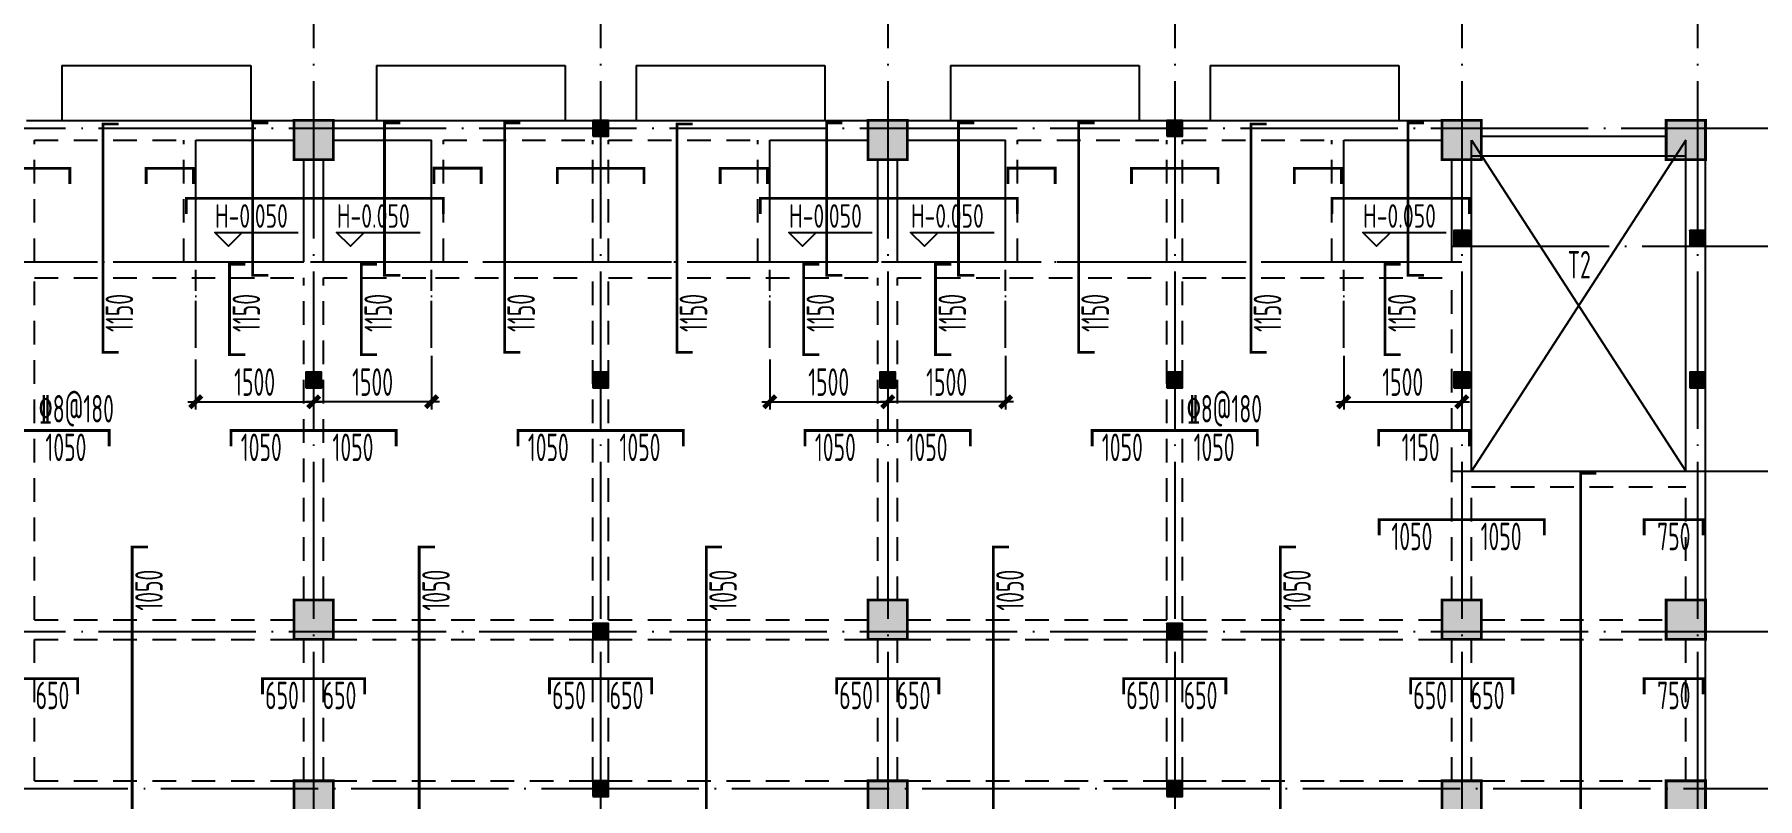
# Model space of a CAD drawing. Extents: x -472319 to -112444, y -516749 to -5704.
# Drawn here: x -264044 to -242132, y -179392 to -169673 of the extents above; entities that cross this region are included whole.
import ezdxf

# ---------------------------------------------------------------- set-up
doc = ezdxf.new("R2010")
doc.units = 0
doc.header["$LTSCALE"] = 100
doc.header["$MEASUREMENT"] = 0
for name, pattern in [('3', [5, 3, -2]), ('CENTER', [2, 1.25, -0.25, 0.25, -0.25]), ('DOTE', [2.42, 2, -0.2, 0.02, -0.2])]:
    doc.linetypes.add(name, pattern=pattern)
for name, color, linetype in [('1305', 1, 'Continuous'), ('1306', 94, 'Continuous'), ('1307', 7, 'Continuous'), ('COLUMN', 9, 'Continuous'), ('DOTE', 1, 'CENTER'), ('S_BEAM', 4, 'Continuous'), ('S_BEAMDASH', 134, '3'), ('S_CL', 2, 'Continuous'), ('坡道', 7, 'Continuous'), ('板标注', 221, 'Continuous'), ('零厚板', 7, 'Continuous')]:
    doc.layers.add(name, color=color, linetype=linetype)
doc.styles.add('HZ', font='tssdeng.shx', dxfattribs={"width": 0.6, "height": 350, "bigfont": 'a.shx'})
doc.styles.get("Standard").update_dxf_attribs({"font": 'tssdeng.shx', "width": 0.6, "bigfont": 'a.shx'})
doc.styles.add('TSSD_Rein', font='Tssdeng.shx', dxfattribs={"width": 0.7, "bigfont": 'hztxt.shx'})
doc.dimstyles.new('DIMN', dxfattribs={"dimtxt": 350, "dimasz": 150, "dimexe": 100, "dimexo": 100, "dimgap": 75, "dimtad": 1, "dimdec": 0, "dimzin": 0, "dimdsep": 46, "dimtxsty": 'HZ', "dimblk": 'ARCHTICK', "dimcen": 0.09, "dimdle": 100, "dimclrd": 3, "dimclre": 3, "dimclrt": 7, "dimazin": 2, "dimtfac": 1, "dimtdec": 0, "dimtmove": 2, "dimatfit": 3, "dimldrblk": 'ARCHTICK', "dimfxl": 1, "dimtolj": 1, "dimtzin": 0, "dimarcsym": 0})

# ---------------------------------------------------------------- blocks, each defined once
blk = doc.blocks.new('_ArchTick')
at = {"color": 0, "linetype": 'ByBlock', "const_width": 0.4}
blk.add_lwpolyline([(-0.5, -0.5), (0.5, 0.5)], dxfattribs=at)
blk = doc.blocks.new('*D1291')
at = {"layer": '1306', "color": 3, "lineweight": -2, "transparency": 16777216}
for p, q in [((-261994, -173807), (-261994, -174445)), ((-260494, -173807), (-260494, -174445)), ((-262094, -174345), (-260394, -174345))]:
    blk.add_line(p, q, dxfattribs=at)
at = {"layer": 'Defpoints', "color": 0, "transparency": 16777216}
for p in [(-261994, -173707), (-260494, -173707), (-260494, -174345)]:
    blk.add_point(p, dxfattribs=at)
at = {"layer": '1306', "color": 3, "lineweight": -2, "transparency": 16777216, "xscale": 150, "yscale": 150, "zscale": 150, "rotation": 180}
blk.add_blockref('_ArchTick', (-261994, -174345), dxfattribs=at)
at = {"layer": '1306', "color": 3, "lineweight": -2, "transparency": 16777216, "xscale": 150, "yscale": 150, "zscale": 150}
blk.add_blockref('_ArchTick', (-260494, -174345), dxfattribs=at)
at = {"layer": '1306', "color": 7, "transparency": 16777216, "insert": (-261244, -174095), "char_height": 350, "attachment_point": 5, "style": 'HZ'}
blk.add_mtext('\\A1;1500', dxfattribs=at)
blk = doc.blocks.new('*D1292')
at = {"layer": '1306', "color": 3, "lineweight": -2, "transparency": 16777216}
for p, q in [((-260494, -173807), (-260494, -174445)), ((-258994, -173761), (-258994, -174445)), ((-258894, -174345), (-260594, -174345))]:
    blk.add_line(p, q, dxfattribs=at)
at = {"layer": 'Defpoints', "color": 0, "transparency": 16777216}
for p in [(-260494, -173707), (-258994, -173661), (-260494, -174345)]:
    blk.add_point(p, dxfattribs=at)
at = {"layer": '1306', "color": 3, "lineweight": -2, "transparency": 16777216, "xscale": 150, "yscale": 150, "zscale": 150, "rotation": 180}
blk.add_blockref('_ArchTick', (-260494, -174345), dxfattribs=at)
at = {"layer": '1306', "color": 3, "lineweight": -2, "transparency": 16777216, "xscale": 150, "yscale": 150, "zscale": 150}
blk.add_blockref('_ArchTick', (-258994, -174345), dxfattribs=at)
at = {"layer": '1306', "color": 7, "transparency": 16777216, "insert": (-259744, -174095), "char_height": 350, "attachment_point": 5, "style": 'HZ'}
blk.add_mtext('\\A1;1500', dxfattribs=at)
blk = doc.blocks.new('*D1293')
at = {"layer": '1306', "color": 3, "lineweight": -2, "transparency": 16777216}
for p, q in [((-254694, -173807), (-254694, -174445)), ((-253194, -173807), (-253194, -174445)), ((-254794, -174345), (-253094, -174345))]:
    blk.add_line(p, q, dxfattribs=at)
at = {"layer": 'Defpoints', "color": 0, "transparency": 16777216}
for p in [(-254694, -173707), (-253194, -173707), (-253194, -174345)]:
    blk.add_point(p, dxfattribs=at)
at = {"layer": '1306', "color": 3, "lineweight": -2, "transparency": 16777216, "xscale": 150, "yscale": 150, "zscale": 150, "rotation": 180}
blk.add_blockref('_ArchTick', (-254694, -174345), dxfattribs=at)
at = {"layer": '1306', "color": 3, "lineweight": -2, "transparency": 16777216, "xscale": 150, "yscale": 150, "zscale": 150}
blk.add_blockref('_ArchTick', (-253194, -174345), dxfattribs=at)
at = {"layer": '1306', "color": 7, "transparency": 16777216, "insert": (-253944, -174095), "char_height": 350, "attachment_point": 5, "style": 'HZ'}
blk.add_mtext('\\A1;1500', dxfattribs=at)
blk = doc.blocks.new('*D1294')
at = {"layer": '1306', "color": 3, "lineweight": -2, "transparency": 16777216}
for p, q in [((-253194, -173807), (-253194, -174445)), ((-251694, -173761), (-251694, -174445)), ((-251594, -174345), (-253294, -174345))]:
    blk.add_line(p, q, dxfattribs=at)
at = {"layer": 'Defpoints', "color": 0, "transparency": 16777216}
for p in [(-253194, -173707), (-251694, -173661), (-253194, -174345)]:
    blk.add_point(p, dxfattribs=at)
at = {"layer": '1306', "color": 3, "lineweight": -2, "transparency": 16777216, "xscale": 150, "yscale": 150, "zscale": 150, "rotation": 180}
blk.add_blockref('_ArchTick', (-253194, -174345), dxfattribs=at)
at = {"layer": '1306', "color": 3, "lineweight": -2, "transparency": 16777216, "xscale": 150, "yscale": 150, "zscale": 150}
blk.add_blockref('_ArchTick', (-251694, -174345), dxfattribs=at)
at = {"layer": '1306', "color": 7, "transparency": 16777216, "insert": (-252444, -174095), "char_height": 350, "attachment_point": 5, "style": 'HZ'}
blk.add_mtext('\\A1;1500', dxfattribs=at)
blk = doc.blocks.new('*D1295')
at = {"layer": '1306', "color": 3, "lineweight": -2, "transparency": 16777216}
for p, q in [((-247394, -173761), (-247394, -174445)), ((-245894, -173807), (-245894, -174445)), ((-247494, -174345), (-245794, -174345))]:
    blk.add_line(p, q, dxfattribs=at)
at = {"layer": 'Defpoints', "color": 0, "transparency": 16777216}
for p in [(-247394, -173661), (-245894, -173707), (-245894, -174345)]:
    blk.add_point(p, dxfattribs=at)
at = {"layer": '1306', "color": 3, "lineweight": -2, "transparency": 16777216, "xscale": 150, "yscale": 150, "zscale": 150, "rotation": 180}
blk.add_blockref('_ArchTick', (-247394, -174345), dxfattribs=at)
at = {"layer": '1306', "color": 3, "lineweight": -2, "transparency": 16777216, "xscale": 150, "yscale": 150, "zscale": 150}
blk.add_blockref('_ArchTick', (-245894, -174345), dxfattribs=at)
at = {"layer": '1306', "color": 7, "transparency": 16777216, "insert": (-246644, -174095), "char_height": 350, "attachment_point": 5, "style": 'HZ'}
blk.add_mtext('\\A1;1500', dxfattribs=at)

msp = doc.modelspace()

# ---------------------------------------------------------------- hatches: boundary and pattern name
at = {"layer": 'COLUMN'}
h = msp.add_hatch(dxfattribs=at)
h.set_pattern_fill('ANSI31', color=0)
h.set_pattern_definition([(45, (-307981.33058, 14771.10955), (-0.08838834765, 0.08838834765), [])])
h.paths.add_polyline_path([(-256943.831, -170966.89), (-256743.831, -170966.89), (-256743.831, -170766.89), (-256943.831, -170766.89)])
h = msp.add_hatch(dxfattribs=at)
h.set_pattern_fill('ANSI31', color=0)
h.set_pattern_definition([(45, (-300681.33058, 14771.10955), (-0.08838834765, 0.08838834765), [])])
h.paths.add_polyline_path([(-249643.831, -170966.89), (-249443.831, -170966.89), (-249443.831, -170766.89), (-249643.831, -170766.89)])
h = msp.add_hatch(dxfattribs=at)
h.set_pattern_fill('ANSI31', color=0)
h.set_pattern_definition([(45, (-297031.33058, 13371.10955), (-0.08838834765, 0.08838834765), [])])
h.paths.add_polyline_path([(-245993.831, -172366.89), (-245793.831, -172366.89), (-245793.831, -172166.89), (-245993.831, -172166.89)])
h = msp.add_hatch(dxfattribs=at)
h.set_pattern_fill('ANSI31', color=0)
h.set_pattern_definition([(45, (-294031.33058, 13371.10955), (-0.08838834765, 0.08838834765), [])])
h.paths.add_polyline_path([(-242993.831, -172366.89), (-242793.831, -172366.89), (-242793.831, -172166.89), (-242993.831, -172166.89)])
h = msp.add_hatch(dxfattribs=at)
h.set_pattern_fill('ANSI31', color=0)
h.set_pattern_definition([(45, (-311631.33058, 11571.10809), (-0.08838834765, 0.08838834765), [])])
h.paths.add_polyline_path([(-260593.831, -174166.892), (-260393.831, -174166.892), (-260393.831, -173966.892), (-260593.831, -173966.892)])
h = msp.add_hatch(dxfattribs=at)
h.set_pattern_fill('ANSI31', color=0)
h.set_pattern_definition([(45, (-307981.33058, 11571.10809), (-0.08838834765, 0.08838834765), [])])
h.paths.add_polyline_path([(-256943.831, -174166.892), (-256743.831, -174166.892), (-256743.831, -173966.892), (-256943.831, -173966.892)])
h = msp.add_hatch(dxfattribs=at)
h.set_pattern_fill('ANSI31', color=0)
h.set_pattern_definition([(45, (-304331.33058, 11571.10809), (-0.08838834765, 0.08838834765), [])])
h.paths.add_polyline_path([(-253293.831, -174166.892), (-253093.831, -174166.892), (-253093.831, -173966.892), (-253293.831, -173966.892)])
h = msp.add_hatch(dxfattribs=at)
h.set_pattern_fill('ANSI31', color=0)
h.set_pattern_definition([(45, (-300681.33058, 11571.10809), (-0.08838834765, 0.08838834765), [])])
h.paths.add_polyline_path([(-249643.831, -174166.892), (-249443.831, -174166.892), (-249443.831, -173966.892), (-249643.831, -173966.892)])
h = msp.add_hatch(dxfattribs=at)
h.set_pattern_fill('ANSI31', color=0)
h.set_pattern_definition([(45, (-297031.33058, 11571.10809), (-0.08838834765, 0.08838834765), [])])
h.paths.add_polyline_path([(-245993.831, -174166.892), (-245793.831, -174166.892), (-245793.831, -173966.892), (-245993.831, -173966.892)])
h = msp.add_hatch(dxfattribs=at)
h.set_pattern_fill('ANSI31', color=0)
h.set_pattern_definition([(45, (-294031.33058, 11571.10809), (-0.08838834765, 0.08838834765), [])])
h.paths.add_polyline_path([(-242993.831, -174166.892), (-242793.831, -174166.892), (-242793.831, -173966.892), (-242993.831, -173966.892)])
h = msp.add_hatch(dxfattribs=at)
h.set_pattern_fill('ANSI31', color=0)
h.set_pattern_definition([(45, (-307981.32863, 8371.10858), (-0.08838834765, 0.08838834765), [])])
h.paths.add_polyline_path([(-256943.829, -177366.891), (-256743.829, -177366.891), (-256743.829, -177166.891), (-256943.829, -177166.891)])
h = msp.add_hatch(dxfattribs=at)
h.set_pattern_fill('ANSI31', color=0)
h.set_pattern_definition([(45, (-300681.32863, 8371.10858), (-0.08838834765, 0.08838834765), [])])
h.paths.add_polyline_path([(-249643.829, -177366.891), (-249443.829, -177366.891), (-249443.829, -177166.891), (-249643.829, -177166.891)])
h = msp.add_hatch(dxfattribs=at)
h.set_pattern_fill('ANSI31', color=0)
h.set_pattern_definition([(45, (-307981.33058, 6371.10858), (-0.08838834765, 0.08838834765), [])])
h.paths.add_polyline_path([(-256943.831, -179366.891), (-256743.831, -179366.891), (-256743.831, -179166.891), (-256943.831, -179166.891)])
h = msp.add_hatch(dxfattribs=at)
h.set_pattern_fill('ANSI31', color=0)
h.set_pattern_definition([(45, (-300681.33058, 6371.10858), (-0.08838834765, 0.08838834765), [])])
h.paths.add_polyline_path([(-249643.831, -179366.891), (-249443.831, -179366.891), (-249443.831, -179166.891), (-249643.831, -179166.891)])
at = {"layer": 'S_CL'}
h = msp.add_hatch(dxfattribs=at)
h.set_pattern_fill('ANSI31', color=256)
h.set_pattern_definition([(45, (113576.23945, 355910.10849), (-0.088388347648, 0.088388347648), [])])
h.paths.add_polyline_path([(-242793.829, -171266.89), (-242793.829, -170766.89), (-243293.829, -170766.89), (-243293.829, -171266.89)])
h.paths.add_polyline_path([(-242793.829, -177366.891), (-242793.829, -176866.891), (-243293.829, -176866.891), (-243293.829, -177366.891)])
h.paths.add_polyline_path([(-242793.829, -179666.891), (-242793.829, -179166.891), (-243293.829, -179166.891), (-243293.829, -179666.891)])
h.paths.add_polyline_path([(-242793.829, -185766.891), (-242793.829, -185266.891), (-243293.829, -185266.891), (-243293.829, -185766.891)])
h.paths.add_polyline_path([(-245643.829, -171266.89), (-245643.829, -170766.89), (-246143.829, -170766.89), (-246143.829, -171266.89)])
h.paths.add_polyline_path([(-245643.829, -177366.891), (-245643.829, -176866.891), (-246143.829, -176866.891), (-246143.829, -177366.891)])
h.paths.add_polyline_path([(-245643.829, -179666.891), (-245643.829, -179166.891), (-246143.829, -179166.891), (-246143.829, -179666.891)])
h.paths.add_polyline_path([(-245643.829, -185766.891), (-245643.829, -185266.891), (-246143.829, -185266.891), (-246143.829, -185766.891)])
h.paths.add_polyline_path([(-252943.829, -171266.89), (-252943.829, -170766.89), (-253443.829, -170766.89), (-253443.829, -171266.89)])
h.paths.add_polyline_path([(-252943.829, -177366.891), (-252943.829, -176866.891), (-253443.829, -176866.891), (-253443.829, -177366.891)])
h.paths.add_polyline_path([(-252943.829, -179666.891), (-252943.829, -179166.891), (-253443.829, -179166.891), (-253443.829, -179666.891)])
h.paths.add_polyline_path([(-252943.829, -185766.891), (-252943.829, -185266.891), (-253443.829, -185266.891), (-253443.829, -185766.891)])
h.paths.add_polyline_path([(-260243.829, -171266.89), (-260243.829, -170766.89), (-260743.829, -170766.89), (-260743.829, -171266.89)])
h.paths.add_polyline_path([(-260243.829, -177366.891), (-260243.829, -176866.891), (-260743.829, -176866.891), (-260743.829, -177366.891)])
h.paths.add_polyline_path([(-260243.829, -179666.891), (-260243.829, -179166.891), (-260743.829, -179166.891), (-260743.829, -179666.891)])
h.paths.add_polyline_path([(-260243.829, -185766.891), (-260243.829, -185266.891), (-260743.829, -185266.891), (-260743.829, -185766.891)])
h.paths.add_polyline_path([(-267543.829, -171266.89), (-267543.829, -170766.89), (-268043.829, -170766.89), (-268043.829, -171266.89)])
h.paths.add_polyline_path([(-267543.829, -177366.891), (-267543.829, -176866.891), (-268043.829, -176866.891), (-268043.829, -177366.891)])
h.paths.add_polyline_path([(-267543.829, -179666.891), (-267543.829, -179166.891), (-268043.829, -179166.891), (-268043.829, -179666.891)])
h.paths.add_polyline_path([(-267543.829, -185766.891), (-267543.829, -185166.891), (-268043.829, -185166.891), (-268043.829, -185766.891)])
h.paths.add_polyline_path([(-270543.829, -171266.89), (-270543.829, -170766.89), (-271043.829, -170766.89), (-271043.829, -171266.89)])
h.paths.add_polyline_path([(-270543.829, -177366.891), (-270543.829, -176866.891), (-271043.829, -176866.891), (-271043.829, -177366.891)])
h.paths.add_polyline_path([(-277543.831, -171366.89), (-277543.831, -170766.89), (-278043.831, -170766.89), (-278043.831, -171366.89)])
h.paths.add_polyline_path([(-277543.831, -177366.891), (-277543.831, -176866.891), (-278043.831, -176866.891), (-278043.831, -177366.891)])
h.paths.add_polyline_path([(-277543.831, -179666.891), (-277543.831, -179166.891), (-278043.831, -179166.891), (-278043.831, -179666.891)])
h.paths.add_polyline_path([(-277543.831, -185766.891), (-277543.831, -185166.891), (-278043.831, -185166.891), (-278043.831, -185766.891)])
h.paths.add_polyline_path([(-284843.831, -171266.89), (-284843.831, -170766.89), (-285343.831, -170766.89), (-285343.831, -171266.89)])
h.paths.add_polyline_path([(-284843.831, -177366.891), (-284843.831, -176866.891), (-285343.831, -176866.891), (-285343.831, -177366.891)])
h.paths.add_polyline_path([(-284843.831, -179666.891), (-284843.831, -179166.891), (-285343.831, -179166.891), (-285343.831, -179666.891)])
h.paths.add_polyline_path([(-284843.831, -185766.891), (-284843.831, -185266.891), (-285343.831, -185266.891), (-285343.831, -185766.891)])
h.paths.add_polyline_path([(-292143.831, -171266.89), (-292143.831, -170766.89), (-292643.831, -170766.89), (-292643.831, -171266.89)])
h.paths.add_polyline_path([(-292143.831, -177366.891), (-292143.831, -176866.891), (-292643.831, -176866.891), (-292643.831, -177366.891)])
h.paths.add_polyline_path([(-292143.831, -179666.891), (-292143.831, -179166.891), (-292643.831, -179166.891), (-292643.831, -179666.891)])
h.paths.add_polyline_path([(-292143.831, -185766.891), (-292143.831, -185266.891), (-292643.831, -185266.891), (-292643.831, -185766.891)])
h.paths.add_polyline_path([(-299443.831, -171266.89), (-299443.831, -170766.89), (-299943.831, -170766.89), (-299943.831, -171266.89)])
h.paths.add_polyline_path([(-299443.831, -177366.891), (-299443.831, -176866.891), (-299943.831, -176866.891), (-299943.831, -177366.891)])
h.paths.add_polyline_path([(-299443.831, -179666.891), (-299443.831, -179166.891), (-299943.831, -179166.891), (-299943.831, -179666.891)])
h.paths.add_polyline_path([(-299443.831, -185766.891), (-299443.831, -185266.891), (-299943.831, -185266.891), (-299943.831, -185766.891)])
h.paths.add_polyline_path([(-302293.831, -171266.89), (-302293.831, -170766.89), (-302793.831, -170766.89), (-302793.831, -171266.89)])
h.paths.add_polyline_path([(-302293.831, -177366.891), (-302293.831, -176866.891), (-302793.831, -176866.891), (-302793.831, -177366.891)])
h.paths.add_polyline_path([(-302293.831, -179666.891), (-302293.831, -179166.891), (-302793.831, -179166.891), (-302793.831, -179666.891)])
h.paths.add_polyline_path([(-302293.831, -185766.891), (-302293.831, -185266.891), (-302793.831, -185266.891), (-302793.831, -185766.891)])

# ---------------------------------------------------------------- linework, layer by layer
for p, q in [((-263693.829, -170066.891), (-261293.829, -170066.891)), ((-263693.829, -170066.891), (-263693.829, -170766.891)), ((-259693.829, -170066.891), (-257293.829, -170066.891)), ((-259693.829, -170066.891), (-259693.829, -170766.891)), ((-256393.829, -170066.891), (-253993.829, -170066.891)), ((-256393.829, -170066.891), (-256393.829, -170766.891)), ((-252393.829, -170066.891), (-249993.829, -170066.891)), ((-252393.829, -170066.891), (-252393.829, -170766.891)), ((-249093.829, -170066.891), (-246693.829, -170066.891)), ((-249093.829, -170066.891), (-249093.829, -170766.891))]:
    msp.add_line(p, q)
at = {"layer": '1305', "const_width": 35}
for points in [[(-262973.829, -173716.89), (-263173.829, -173716.89), (-263173.829, -170812.89), (-262973.829, -170812.89)], [(-261070.329, -172736.89), (-261270.329, -172736.89), (-261270.329, -170796.89), (-261070.329, -170796.89)], [(-259392.829, -172736.89), (-259592.829, -172736.89), (-259592.829, -170796.89), (-259392.829, -170796.89)], [(-257863.833, -173716.89), (-258063.833, -173716.89), (-258063.833, -170796.89), (-257863.833, -170796.89)], [(-255673.829, -173716.89), (-255873.829, -173716.89), (-255873.829, -170812.89), (-255673.829, -170812.89)], [(-253770.329, -172736.89), (-253970.329, -172736.89), (-253970.329, -170796.89), (-253770.329, -170796.89)], [(-252092.829, -172736.89), (-252292.829, -172736.89), (-252292.829, -170796.89), (-252092.829, -170796.89)], [(-250563.833, -173716.89), (-250763.833, -173716.89), (-250763.833, -170796.89), (-250563.833, -170796.89)], [(-248373.829, -173716.89), (-248573.829, -173716.89), (-248573.829, -170812.89), (-248373.829, -170812.89)], [(-246375.829, -172736.89), (-246575.829, -172736.89), (-246575.829, -170796.89), (-246375.829, -170796.89)], [(-264693.829, -171576.89), (-264693.829, -171376.89), (-263593.829, -171376.892), (-263593.829, -171576.892)], [(-262623.829, -171576.892), (-262623.829, -171376.892), (-262023.829, -171376.892), (-262023.829, -171576.892)], [(-258963.829, -171574.322), (-258963.829, -171374.322), (-258363.829, -171374.322), (-258363.829, -171574.322)], [(-257393.829, -171576.89), (-257393.829, -171376.89), (-256293.829, -171376.892), (-256293.829, -171576.892)], [(-255323.829, -171576.892), (-255323.829, -171376.892), (-254723.829, -171376.892), (-254723.829, -171576.892)], [(-251663.829, -171574.322), (-251663.829, -171374.322), (-251063.829, -171374.322), (-251063.829, -171574.322)], [(-250093.829, -171576.89), (-250093.829, -171376.89), (-248993.829, -171376.892), (-248993.829, -171576.892)], [(-248023.829, -171576.892), (-248023.829, -171376.892), (-247423.829, -171376.892), (-247423.829, -171576.892)], [(-262113.825, -171956.39), (-262113.825, -171756.39), (-258843.829, -171756.39), (-258843.829, -171956.39)], [(-254813.825, -171956.39), (-254813.825, -171756.39), (-251543.829, -171756.39), (-251543.829, -171956.39)], [(-247543.829, -171956.39), (-247543.829, -171756.39), (-245798.833, -171756.39), (-245798.833, -171956.39)], [(-261363.329, -173746.89), (-261563.329, -173746.89), (-261563.329, -172596.89), (-261363.329, -172596.89)], [(-259685.829, -173746.89), (-259885.829, -173746.89), (-259885.829, -172596.89), (-259685.829, -172596.89)], [(-254063.329, -173746.89), (-254263.329, -173746.89), (-254263.329, -172596.89), (-254063.329, -172596.89)], [(-252385.829, -173746.89), (-252585.829, -173746.89), (-252585.829, -172596.89), (-252385.829, -172596.89)], [(-246668.829, -173746.89), (-246868.829, -173746.89), (-246868.829, -172596.89), (-246668.829, -172596.89)], [(-265193.825, -174910.888), (-265193.825, -174710.888), (-263093.825, -174710.889), (-263093.825, -174910.889)], [(-261543.825, -174910.888), (-261543.825, -174710.888), (-259443.825, -174710.889), (-259443.825, -174910.889)], [(-257893.829, -174910.889), (-257893.829, -174710.889), (-255793.829, -174710.889), (-255793.829, -174910.889)], [(-254243.829, -174910.889), (-254243.829, -174710.889), (-252143.829, -174710.889), (-252143.829, -174910.889)], [(-250593.829, -174910.889), (-250593.829, -174710.889), (-248493.829, -174710.889), (-248493.829, -174910.889)], [(-246948.825, -174910.889), (-246948.825, -174710.889), (-245798.825, -174710.889), (-245798.825, -174910.889)], [(-244180.329, -180191.891), (-244380.329, -180191.891), (-244380.329, -175256.89), (-244180.329, -175256.89)], [(-246943.829, -176044.89), (-246943.829, -175844.89), (-244843.829, -175844.891), (-244843.829, -176044.891)], [(-243573.829, -176044.89), (-243573.829, -175844.89), (-242823.829, -175844.89), (-242823.829, -176044.89)], [(-262601.329, -180341.891), (-262801.329, -180341.891), (-262801.329, -176191.891), (-262601.329, -176191.891)], [(-258951.329, -180341.891), (-259151.329, -180341.891), (-259151.329, -176191.891), (-258951.329, -176191.891)], [(-255301.333, -180341.891), (-255501.333, -180341.891), (-255501.333, -176191.891), (-255301.333, -176191.891)], [(-251651.333, -180341.891), (-251851.333, -180341.891), (-251851.333, -176191.891), (-251651.333, -176191.891)], [(-248001.333, -180341.891), (-248201.333, -180341.891), (-248201.333, -176191.891), (-248001.333, -176191.891)], [(-264793.833, -178066.89), (-264793.833, -177866.89), (-263493.833, -177866.891), (-263493.833, -178066.891)], [(-261143.829, -178066.891), (-261143.829, -177866.891), (-259843.829, -177866.891), (-259843.829, -178066.891)], [(-257493.829, -178066.891), (-257493.829, -177866.891), (-256193.829, -177866.891), (-256193.829, -178066.891)], [(-253843.829, -178066.891), (-253843.829, -177866.891), (-252543.829, -177866.891), (-252543.829, -178066.891)], [(-250193.829, -178066.891), (-250193.829, -177866.891), (-248893.829, -177866.891), (-248893.829, -178066.891)], [(-246543.829, -178066.891), (-246543.829, -177866.891), (-245243.829, -177866.891), (-245243.829, -178066.891)], [(-243573.829, -178066.891), (-243573.829, -177866.891), (-242823.829, -177866.891), (-242823.829, -178066.891)]]:
    msp.add_lwpolyline(points, dxfattribs=at)
at = {"layer": 'COLUMN', "color": 0}
for points in [[(-256943.831, -170966.89), (-256743.831, -170966.89), (-256743.831, -170766.89), (-256943.831, -170766.89)], [(-249643.831, -170966.89), (-249443.831, -170966.89), (-249443.831, -170766.89), (-249643.831, -170766.89)], [(-245993.831, -172366.89), (-245793.831, -172366.89), (-245793.831, -172166.89), (-245993.831, -172166.89)], [(-242993.831, -172366.89), (-242793.831, -172366.89), (-242793.831, -172166.89), (-242993.831, -172166.89)], [(-260593.831, -174166.892), (-260393.831, -174166.892), (-260393.831, -173966.892), (-260593.831, -173966.892)], [(-256943.831, -174166.892), (-256743.831, -174166.892), (-256743.831, -173966.892), (-256943.831, -173966.892)], [(-253293.831, -174166.892), (-253093.831, -174166.892), (-253093.831, -173966.892), (-253293.831, -173966.892)], [(-249643.831, -174166.892), (-249443.831, -174166.892), (-249443.831, -173966.892), (-249643.831, -173966.892)], [(-245993.831, -174166.892), (-245793.831, -174166.892), (-245793.831, -173966.892), (-245993.831, -173966.892)], [(-242993.831, -174166.892), (-242793.831, -174166.892), (-242793.831, -173966.892), (-242993.831, -173966.892)], [(-256943.829, -177366.891), (-256743.829, -177366.891), (-256743.829, -177166.891), (-256943.829, -177166.891)], [(-249643.829, -177366.891), (-249443.829, -177366.891), (-249443.829, -177166.891), (-249643.829, -177166.891)], [(-256943.831, -179366.891), (-256743.831, -179366.891), (-256743.831, -179166.891), (-256943.831, -179166.891)], [(-249643.831, -179366.891), (-249443.831, -179366.891), (-249443.831, -179166.891), (-249643.831, -179166.891)]]:
    msp.add_lwpolyline(points, close=True, dxfattribs=at)
at = {"layer": 'DOTE', "linetype": 'DOTE', "ltscale": 10}
for p, q in [((-260493.829, -167847.242), (-260493.829, -189997.282)), ((-256843.829, -167847.242), (-256843.829, -189997.282)), ((-253193.829, -167847.242), (-253193.829, -189997.282)), ((-249543.829, -167847.242), (-249543.829, -189997.282)), ((-245893.829, -167847.242), (-245893.829, -189997.282)), ((-242893.829, -167847.242), (-242893.829, -189997.282)), ((-304367.647, -170866.89), (-241075.018, -170866.89)), ((-246018.829, -172366.89), (-241075.018, -172366.89)), ((-267793.829, -172566.89), (-245893.829, -172566.89)), ((-246018.829, -175226.89), (-241075.018, -175226.89)), ((-304367.647, -177266.89), (-241075.018, -177266.89)), ((-241075.018, -179266.89), (-304367.647, -179266.89))]:
    msp.add_line(p, q, dxfattribs=at)
at = {"layer": 'DOTE', "linetype": 'DOTE', "ltscale": 3}
for p, q in [((-261993.827, -173661.087), (-261993.827, -172666.89)), ((-258993.831, -173661.087), (-258993.831, -172666.89)), ((-254693.827, -173661.087), (-254693.827, -172666.89)), ((-251693.831, -173661.087), (-251693.831, -172666.89)), ((-247393.827, -173661.087), (-247393.827, -172666.89))]:
    msp.add_line(p, q, dxfattribs=at)
at = {"layer": 'S_BEAM'}
for p, q in [((-264143.829, -170766.89), (-262043.829, -170766.89)), ((-262043.829, -170766.89), (-260743.829, -170766.89)), ((-260243.829, -170766.89), (-258918.829, -170766.89)), ((-258918.829, -170766.89), (-256843.829, -170766.89)), ((-256843.829, -170766.89), (-254743.829, -170766.89)), ((-254743.829, -170766.89), (-253443.829, -170766.89)), ((-252943.829, -170766.89), (-251618.829, -170766.89)), ((-251618.829, -170766.89), (-249543.829, -170766.89)), ((-249543.829, -170766.89), (-247468.829, -170766.89)), ((-247468.829, -170766.89), (-246143.829, -170766.89)), ((-261993.829, -171016.89), (-260743.829, -171016.89)), ((-261993.829, -172566.89), (-261993.829, -171016.89)), ((-260243.829, -171016.89), (-258993.829, -171016.89)), ((-258993.829, -172566.89), (-258993.829, -171016.89)), ((-254693.829, -171016.89), (-253443.829, -171016.89)), ((-254693.829, -172566.89), (-254693.829, -171016.89)), ((-252943.829, -171016.89), (-251693.829, -171016.89)), ((-251693.829, -172566.89), (-251693.829, -171016.89)), ((-247393.829, -171016.89), (-246143.829, -171016.89)), ((-247393.829, -172566.89), (-247393.829, -171016.89)), ((-245768.829, -172666.89), (-245768.829, -171016.89)), ((-245643.829, -170966.89), (-243293.829, -170966.89)), ((-243043.829, -175226.89), (-243043.829, -171016.89)), ((-260618.829, -172566.89), (-260618.829, -171266.89)), ((-260368.829, -172566.89), (-260368.829, -171266.89)), ((-253318.829, -172566.89), (-253318.829, -171266.89)), ((-253068.829, -172566.89), (-253068.829, -171266.89)), ((-246018.829, -172366.89), (-246018.829, -171266.89)), ((-245768.829, -171216.89), (-243043.829, -171216.89)), ((-242793.829, -172366.89), (-242793.829, -171266.89)), ((-246018.829, -172566.89), (-246018.829, -172366.89)), ((-242793.829, -175226.891), (-242793.829, -172366.89)), ((-261993.829, -172566.89), (-260618.829, -172566.89)), ((-260368.829, -172566.89), (-258993.829, -172566.89)), ((-254693.829, -172566.89), (-253318.829, -172566.89)), ((-253068.829, -172566.89), (-251693.829, -172566.89)), ((-247393.829, -172566.89), (-246018.829, -172566.89)), ((-245768.829, -175226.89), (-245768.829, -172666.89)), ((-245768.829, -175226.89), (-243043.829, -175226.89)), ((-242793.829, -176866.891), (-242793.829, -175226.891)), ((-242793.829, -179166.891), (-242793.829, -177366.891))]:
    msp.add_line(p, q, dxfattribs=at)
at = {"layer": 'S_BEAMDASH'}
for p, q in [((-264043.829, -171016.89), (-262143.829, -171016.89)), ((-264043.829, -172566.89), (-264043.829, -171016.89)), ((-262143.829, -172566.89), (-262143.829, -171016.89)), ((-258843.829, -171016.89), (-256943.829, -171016.89)), ((-258843.829, -172566.89), (-258843.829, -171016.89)), ((-256943.829, -172566.89), (-256943.829, -171016.89)), ((-256743.829, -171016.89), (-254843.829, -171016.89)), ((-256743.829, -172566.89), (-256743.829, -171016.89)), ((-254843.829, -172566.89), (-254843.829, -171016.89)), ((-251543.829, -171016.89), (-249643.829, -171016.89)), ((-251543.829, -172566.89), (-251543.829, -171016.89)), ((-249643.829, -172566.89), (-249643.829, -171016.89)), ((-249443.829, -171016.89), (-247543.829, -171016.89)), ((-249443.829, -172566.89), (-249443.829, -171016.89)), ((-247543.829, -172566.89), (-247543.829, -171016.89)), ((-264043.829, -172566.89), (-262143.829, -172566.89)), ((-258843.829, -172566.89), (-256943.829, -172566.89)), ((-256743.829, -172566.89), (-254843.829, -172566.89)), ((-251543.829, -172566.89), (-249643.829, -172566.89)), ((-249443.829, -172566.89), (-247543.829, -172566.89)), ((-264043.829, -177116.891), (-264043.829, -172766.89)), ((-264043.829, -172766.89), (-262043.829, -172766.89)), ((-262043.829, -172766.89), (-260618.829, -172766.89)), ((-260618.829, -176866.891), (-260618.829, -172766.89)), ((-260368.829, -176866.891), (-260368.829, -172766.89)), ((-260368.829, -172766.89), (-258943.829, -172766.89)), ((-258943.829, -172766.89), (-256943.829, -172766.89)), ((-256943.829, -177116.891), (-256943.829, -172766.89)), ((-256743.829, -177116.891), (-256743.829, -172766.89)), ((-256743.829, -172766.89), (-254743.829, -172766.89)), ((-254743.829, -172766.89), (-253318.829, -172766.89)), ((-253318.829, -176866.891), (-253318.829, -172766.89)), ((-253068.829, -176866.891), (-253068.829, -172766.89)), ((-253068.829, -172766.89), (-251643.829, -172766.89)), ((-251643.829, -172766.89), (-249643.829, -172766.89)), ((-249643.829, -177116.891), (-249643.829, -172766.89)), ((-249443.829, -177116.891), (-249443.829, -172766.89)), ((-249443.829, -172766.89), (-247443.829, -172766.89)), ((-247443.829, -172766.89), (-246018.829, -172766.89)), ((-246018.829, -175226.891), (-246018.829, -172766.89)), ((-246018.829, -176866.891), (-246018.829, -175226.891)), ((-245768.829, -176866.891), (-245768.829, -175426.89)), ((-245768.829, -175426.89), (-243043.829, -175426.89)), ((-243043.829, -176866.891), (-243043.829, -175426.89)), ((-264043.829, -177116.891), (-260743.829, -177116.891)), ((-260243.829, -177116.891), (-256943.829, -177116.891)), ((-256743.829, -177116.891), (-253443.829, -177116.891)), ((-252943.829, -177116.891), (-249643.829, -177116.891)), ((-249443.829, -177116.891), (-246143.829, -177116.891)), ((-245643.829, -177116.891), (-243293.829, -177116.891)), ((-264043.829, -179166.891), (-264043.829, -177366.891)), ((-264043.829, -177366.891), (-260743.829, -177366.891)), ((-260618.829, -179166.891), (-260618.829, -177366.891)), ((-260368.829, -179166.891), (-260368.829, -177366.891)), ((-260243.829, -177366.891), (-256943.829, -177366.891)), ((-256943.829, -179166.891), (-256943.829, -177366.891)), ((-256743.829, -179166.891), (-256743.829, -177366.891)), ((-256743.829, -177366.891), (-253443.829, -177366.891)), ((-253318.829, -179166.891), (-253318.829, -177366.891)), ((-253068.829, -179166.891), (-253068.829, -177366.891)), ((-252943.829, -177366.891), (-249643.829, -177366.891)), ((-249643.829, -179166.891), (-249643.829, -177366.891)), ((-249443.829, -179166.891), (-249443.829, -177366.891)), ((-249443.829, -177366.891), (-246143.829, -177366.891)), ((-246018.829, -179166.891), (-246018.829, -177366.891)), ((-245768.829, -179166.891), (-245768.829, -177366.891)), ((-245643.829, -177366.891), (-243293.829, -177366.891)), ((-243043.829, -179166.891), (-243043.829, -177366.891)), ((-264043.829, -179166.891), (-260743.829, -179166.891)), ((-260243.829, -179166.891), (-256943.829, -179166.891)), ((-256743.829, -179166.891), (-253443.829, -179166.891)), ((-252943.829, -179166.891), (-249643.829, -179166.891)), ((-249443.829, -179166.891), (-246143.829, -179166.891)), ((-245643.829, -179166.891), (-243293.829, -179166.891))]:
    msp.add_line(p, q, dxfattribs=at)
at = {"layer": 'S_CL', "const_width": 35}
for points in [[(-260243.829, -171266.89), (-260243.829, -170766.89), (-260743.829, -170766.89), (-260743.829, -171266.89)], [(-252943.829, -171266.89), (-252943.829, -170766.89), (-253443.829, -170766.89), (-253443.829, -171266.89)], [(-245643.829, -171266.89), (-245643.829, -170766.89), (-246143.829, -170766.89), (-246143.829, -171266.89)], [(-242793.829, -171266.89), (-242793.829, -170766.89), (-243293.829, -170766.89), (-243293.829, -171266.89)], [(-260243.829, -177366.891), (-260243.829, -176866.891), (-260743.829, -176866.891), (-260743.829, -177366.891)], [(-252943.829, -177366.891), (-252943.829, -176866.891), (-253443.829, -176866.891), (-253443.829, -177366.891)], [(-245643.829, -177366.891), (-245643.829, -176866.891), (-246143.829, -176866.891), (-246143.829, -177366.891)], [(-242793.829, -177366.891), (-242793.829, -176866.891), (-243293.829, -176866.891), (-243293.829, -177366.891)], [(-260243.829, -179666.891), (-260243.829, -179166.891), (-260743.829, -179166.891), (-260743.829, -179666.891)], [(-252943.829, -179666.891), (-252943.829, -179166.891), (-253443.829, -179166.891), (-253443.829, -179666.891)], [(-245643.829, -179666.891), (-245643.829, -179166.891), (-246143.829, -179166.891), (-246143.829, -179666.891)], [(-242793.829, -179666.891), (-242793.829, -179166.891), (-243293.829, -179166.891), (-243293.829, -179666.891)]]:
    msp.add_lwpolyline(points, close=True, dxfattribs=at)
at = {"layer": '坡道'}
for p, q in [((-261293.829, -170066.891), (-261293.829, -170766.891)), ((-257293.829, -170066.891), (-257293.829, -170766.891)), ((-253993.829, -170066.891), (-253993.829, -170766.891)), ((-249993.829, -170066.891), (-249993.829, -170766.891)), ((-246693.829, -170066.891), (-246693.829, -170766.891))]:
    msp.add_line(p, q, dxfattribs=at)
at = {"layer": '板标注'}
for points in [[(-261401.761, -172192.822), (-261576.761, -172367.822), (-261751.761, -172192.822), (-260690.827, -172192.822)], [(-259851.761, -172192.822), (-260026.761, -172367.822), (-260201.761, -172192.822), (-259140.827, -172192.822)], [(-254101.761, -172192.822), (-254276.761, -172367.822), (-254451.761, -172192.822), (-253390.827, -172192.822)], [(-252551.761, -172192.822), (-252726.761, -172367.822), (-252901.761, -172192.822), (-251840.827, -172192.822)], [(-246801.761, -172192.822), (-246976.761, -172367.822), (-247151.761, -172192.822), (-246090.827, -172192.822)]]:
    msp.add_lwpolyline(points, dxfattribs=at)
at = {"layer": '零厚板'}
for p, q in [((-245768.829, -171016.89), (-243043.829, -175226.89)), ((-243043.829, -171016.89), (-245768.829, -175226.89))]:
    msp.add_line(p, q, dxfattribs=at)

# ---------------------------------------------------------------- texts
at = {"layer": '1306', "width": 0.6}
for s, p in [('1150', (-262788.93, -173456.89)), ('1150', (-261174.93, -173456.89)), ('1150', (-259497.43, -173456.89)), ('1150', (-257680.43, -173456.89)), ('1150', (-255488.93, -173456.89)), ('1150', (-253874.93, -173456.89)), ('1150', (-252197.43, -173456.89)), ('1150', (-250380.43, -173456.89)), ('1150', (-248188.93, -173456.89)), ('1150', (-246480.43, -173456.89)), ('1050', (-262412.93, -177001.891)), ('1050', (-258762.93, -177001.891)), ('1050', (-255112.934, -177001.891)), ('1050', (-251462.934, -177001.891)), ('1050', (-247812.934, -177001.891))]:
    msp.add_text(s, height=350, rotation=90, dxfattribs=at).set_placement(p)
for s, p in [('1050', (-263903.825, -175099.29)), ('1050', (-261419.825, -175099.29)), ('1050', (-260253.825, -175099.29)), ('1050', (-257769.829, -175099.29)), ('1050', (-256603.829, -175099.29)), ('1050', (-254119.829, -175099.29)), ('1050', (-252953.829, -175099.29)), ('1050', (-250469.829, -175099.29)), ('1050', (-249303.829, -175099.29)), ('1150', (-246658.825, -175099.29)), ('1050', (-246787.829, -176233.291)), ('1050', (-245653.829, -176233.291)), ('750', (-243408.829, -176233.291)), ('650', (-264028.833, -178255.292)), ('650', (-261109.829, -178255.292)), ('650', (-260378.829, -178255.292)), ('650', (-257459.829, -178255.292)), ('650', (-256728.829, -178255.292)), ('650', (-253809.829, -178255.292)), ('650', (-253078.829, -178255.292)), ('650', (-250159.829, -178255.292)), ('650', (-249428.829, -178255.292)), ('650', (-246509.829, -178255.292)), ('650', (-245778.829, -178255.292)), ('750', (-243408.829, -178255.292))]:
    msp.add_text(s, height=350, dxfattribs=at).set_placement(p)
at = {"layer": '1307', "width": 0.6}
for s, p in [('T2', (-244547.206, -172776.829)), ('\x848@180', (-263991.325, -174609.29)), ('\x848@180', (-249391.329, -174609.29))]:
    msp.add_text(s, height=350, dxfattribs=at).set_placement(p)
at = {"layer": '板标注', "style": 'TSSD_Rein', "width": 0.7}
for p in [(-261748.179, -172131.911), (-260198.179, -172131.911), (-254448.179, -172131.911), (-252898.179, -172131.911), (-247148.179, -172131.911)]:
    msp.add_text('H-0.050', height=300, dxfattribs=at).set_placement(p)

# ---------------------------------------------------------------- dimensions: what is measured, and where the dimension line sits
at = {"layer": '1306', "color": 7}
for base, p1, p2, picture, middle in [((-260493.829, -174345.283), (-261993.827, -173707.391), (-260493.829, -173707.391), '*D1291', (-261243.828, -174095.283)), ((-253193.829, -174345.283), (-254693.827, -173707.391), (-253193.829, -173707.391), '*D1293', (-253943.828, -174095.283)), ((-245893.829, -174345.283), (-247393.827, -173661.087), (-245893.829, -173707.391), '*D1295', (-246643.828, -174095.283))]:
    dim = msp.add_linear_dim(base=base, p1=p1, p2=p2, angle=180, dimstyle='DIMN', override={"dimfxl": 100}, dxfattribs=at)
    dim.commit()
    dim.dimension.update_dxf_attribs({"geometry": picture, "text_midpoint": middle})
for base, p1, p2, picture, middle in [((-260493.829, -174345.283), (-258993.831, -173661.087), (-260493.829, -173707.391), '*D1292', (-259743.83, -174095.283)), ((-253193.829, -174345.283), (-251693.831, -173661.087), (-253193.829, -173707.391), '*D1294', (-252443.83, -174095.283))]:
    dim = msp.add_linear_dim(base=base, p1=p1, p2=p2, dimstyle='DIMN', override={"dimfxl": 100}, dxfattribs=at)
    dim.commit()
    dim.dimension.update_dxf_attribs({"geometry": picture, "text_midpoint": middle})

doc.saveas('drawing.dxf')
